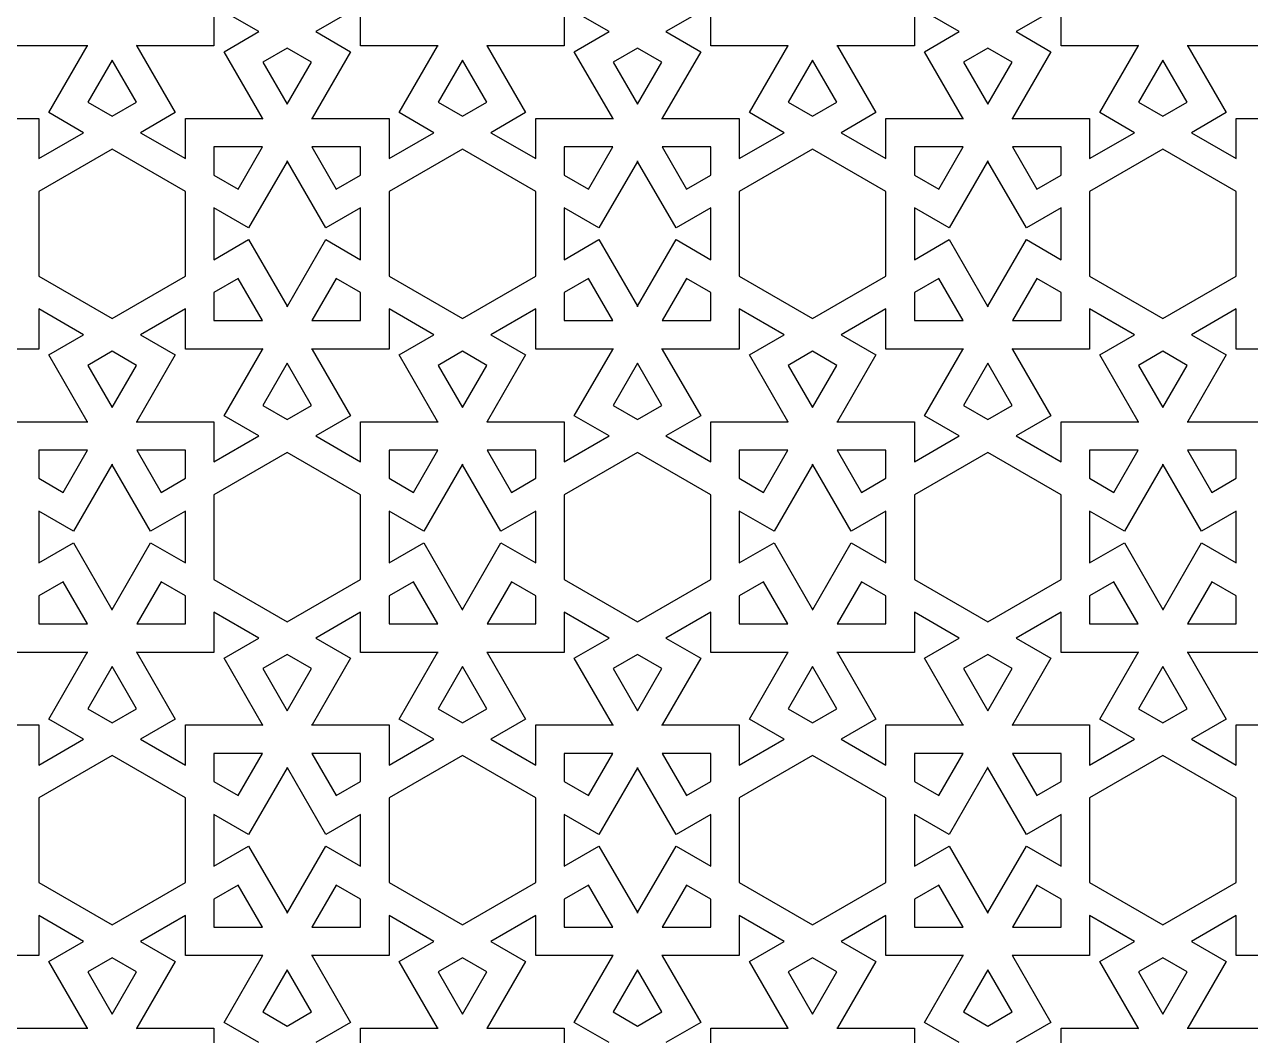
# Model space of a CAD drawing. Header units: metres. Extents: x -128 to 138, y -11 to 215.
# Drawn here: x 4.9 to 73.8, y 40.2 to 97 of the extents above; entities that cross this region are included whole.
import ezdxf

# ---------------------------------------------------------------- set-up
doc = ezdxf.new("R2010")
doc.units = ezdxf.units.M

msp = doc.modelspace()

# ---------------------------------------------------------------- linework, layer by layer
for p, q in [((18.0921, 96.6384), (15.569, 98.0951)), ((15.569, 98.0951), (15.569, 95.8385)), ((23.8151, 98.0951), (21.2921, 96.6384)), ((23.8151, 95.8385), (23.8151, 98.0951)), ((37.7841, 96.6384), (35.2611, 98.0951)), ((35.2611, 98.0951), (35.2611, 95.8385)), ((43.5072, 98.0951), (40.9842, 96.6384)), ((43.5072, 95.8385), (43.5072, 98.0951)), ((57.4762, 96.6384), (54.9532, 98.0951)), ((54.9532, 98.0951), (54.9532, 95.8385)), ((63.1992, 98.0951), (60.6762, 96.6384)), ((63.1992, 95.8385), (63.1992, 98.0951)), ((16.1378, 95.5101), (18.0921, 96.6384)), ((21.2921, 96.6384), (23.2464, 95.5101)), ((35.8298, 95.5101), (37.7841, 96.6384)), ((40.9842, 96.6384), (42.9385, 95.5101)), ((55.5219, 95.5101), (57.4762, 96.6384)), ((60.6762, 96.6384), (62.6306, 95.5101)), ((8.44319, 95.8385), (4.12302, 95.8385)), ((6.29173, 92.0821), (8.45181, 95.8235)), ((8.46909, 95.8534), (8.44319, 95.8385)), ((8.45181, 95.8235), (8.47772, 95.8385)), ((8.46045, 95.8385), (8.46909, 95.8534)), ((8.47772, 95.8385), (8.46045, 95.8385)), ((11.2316, 95.8385), (11.2143, 95.8385)), ((11.2143, 95.8385), (11.2403, 95.8235)), ((11.2489, 95.8385), (11.223, 95.8534)), ((11.223, 95.8534), (11.2316, 95.8385)), ((11.2403, 95.8235), (13.4003, 92.0821)), ((15.569, 95.8385), (11.2489, 95.8385)), ((28.1353, 95.8385), (23.8151, 95.8385)), ((25.9838, 92.0821), (28.1439, 95.8235)), ((28.1611, 95.8534), (28.1353, 95.8385)), ((28.1439, 95.8235), (28.1698, 95.8385)), ((28.1525, 95.8385), (28.1611, 95.8534)), ((28.1698, 95.8385), (28.1525, 95.8385)), ((30.9237, 95.8385), (30.9064, 95.8385)), ((30.9064, 95.8385), (30.9324, 95.8235)), ((30.941, 95.8385), (30.9151, 95.8534)), ((30.9151, 95.8534), (30.9237, 95.8385)), ((30.9324, 95.8235), (33.0924, 92.0821)), ((35.2611, 95.8385), (30.941, 95.8385)), ((47.8273, 95.8385), (43.5072, 95.8385)), ((45.6759, 92.0821), (47.836, 95.8235)), ((47.8532, 95.8534), (47.8273, 95.8385)), ((47.836, 95.8235), (47.8619, 95.8385)), ((47.8446, 95.8385), (47.8532, 95.8534)), ((47.8619, 95.8385), (47.8446, 95.8385)), ((50.6158, 95.8385), (50.5985, 95.8385)), ((50.5985, 95.8385), (50.6245, 95.8235)), ((50.6331, 95.8385), (50.6072, 95.8534)), ((50.6072, 95.8534), (50.6158, 95.8385)), ((50.6245, 95.8235), (52.7845, 92.0821)), ((54.9532, 95.8385), (50.6331, 95.8385)), ((67.5194, 95.8385), (63.1992, 95.8385)), ((65.368, 92.0821), (67.528, 95.8235)), ((67.5453, 95.8534), (67.5194, 95.8385)), ((67.528, 95.8235), (67.554, 95.8385)), ((67.5367, 95.8385), (67.5453, 95.8534)), ((67.554, 95.8385), (67.5367, 95.8385)), ((70.3079, 95.8385), (70.2906, 95.8385)), ((70.2906, 95.8385), (70.3165, 95.8235)), ((70.3251, 95.8385), (70.2992, 95.8534)), ((70.2992, 95.8534), (70.3079, 95.8385)), ((70.3165, 95.8235), (72.4766, 92.0821)), ((74.6453, 95.8385), (70.3251, 95.8385)), ((18.2978, 91.7688), (16.1378, 95.5101)), ((19.6921, 95.7147), (18.3234, 94.9245)), ((21.0608, 94.9245), (19.6921, 95.7147)), ((23.2464, 95.5101), (21.0863, 91.7688)), ((37.9899, 91.7688), (35.8298, 95.5101)), ((39.3842, 95.7147), (38.0155, 94.9245)), ((40.7528, 94.9245), (39.3842, 95.7147)), ((42.9385, 95.5101), (40.7784, 91.7688)), ((57.682, 91.7688), (55.5219, 95.5101)), ((59.0762, 95.7147), (57.7076, 94.9245)), ((60.4449, 94.9245), (59.0762, 95.7147)), ((62.6306, 95.5101), (60.4705, 91.7688)), ((9.84604, 95.0384), (8.47736, 92.6678)), ((11.2147, 92.6678), (9.84604, 95.0384)), ((18.3234, 94.9245), (19.6921, 92.5538)), ((19.6921, 92.5538), (21.0608, 94.9245)), ((29.5381, 95.0384), (28.1694, 92.6678)), ((30.9068, 92.6678), (29.5381, 95.0384)), ((38.0155, 94.9245), (39.3841, 92.5538)), ((39.3841, 92.5538), (40.7528, 94.9245)), ((49.2302, 95.0384), (47.8615, 92.6678)), ((50.5989, 92.6678), (49.2302, 95.0384)), ((57.7076, 94.9245), (59.0762, 92.5538)), ((59.0762, 92.5538), (60.4449, 94.9245)), ((68.9223, 95.0384), (67.5536, 92.6678)), ((70.291, 92.6678), (68.9223, 95.0384)), ((8.47736, 92.6678), (9.84604, 91.8776)), ((9.84604, 91.8776), (11.2147, 92.6678)), ((28.1694, 92.6678), (29.5381, 91.8776)), ((29.5381, 91.8776), (30.9068, 92.6678)), ((47.8615, 92.6678), (49.2302, 91.8776)), ((49.2302, 91.8776), (50.5989, 92.6678)), ((67.5536, 92.6678), (68.9223, 91.8776)), ((68.9223, 91.8776), (70.291, 92.6678)), ((1.40285, 91.7538), (5.72302, 91.7538)), ((5.72302, 91.7538), (5.72302, 89.4971)), ((8.24605, 90.9538), (6.29173, 92.0821)), ((13.4003, 92.0821), (11.446, 90.9538)), ((13.9691, 91.7538), (18.2892, 91.7538)), ((13.9691, 89.4971), (13.9691, 91.7538)), ((18.2892, 91.7538), (18.3151, 91.7388)), ((18.3238, 91.7538), (18.2978, 91.7688)), ((18.3151, 91.7388), (18.3065, 91.7538)), ((18.3065, 91.7538), (18.3238, 91.7538)), ((21.0863, 91.7688), (21.0604, 91.7538)), ((21.0604, 91.7538), (21.0777, 91.7538)), ((21.0777, 91.7538), (21.069, 91.7388)), ((21.069, 91.7388), (21.0949, 91.7538)), ((21.0949, 91.7538), (25.4151, 91.7538)), ((25.4151, 91.7538), (25.4151, 89.4971)), ((27.9381, 90.9538), (25.9838, 92.0821)), ((33.0924, 92.0821), (31.1381, 90.9538)), ((33.6611, 91.7538), (37.9813, 91.7538)), ((33.6611, 89.4971), (33.6611, 91.7538)), ((37.9813, 91.7538), (38.0072, 91.7388)), ((38.0159, 91.7538), (37.9899, 91.7688)), ((38.0072, 91.7388), (37.9986, 91.7538)), ((37.9986, 91.7538), (38.0159, 91.7538)), ((40.7784, 91.7688), (40.7525, 91.7538)), ((40.7525, 91.7538), (40.7698, 91.7538)), ((40.7698, 91.7538), (40.7611, 91.7388)), ((40.7611, 91.7388), (40.787, 91.7538)), ((40.787, 91.7538), (45.1072, 91.7538)), ((45.1072, 91.7538), (45.1072, 89.4971)), ((47.6302, 90.9538), (45.6759, 92.0821)), ((52.7845, 92.0821), (50.8302, 90.9538)), ((53.3532, 91.7538), (57.6734, 91.7538)), ((53.3532, 89.4971), (53.3532, 91.7538)), ((57.6734, 91.7538), (57.6993, 91.7388)), ((57.7079, 91.7538), (57.682, 91.7688)), ((57.6993, 91.7388), (57.6906, 91.7538)), ((57.6906, 91.7538), (57.7079, 91.7538)), ((60.4705, 91.7688), (60.4445, 91.7538)), ((60.4445, 91.7538), (60.4618, 91.7538)), ((60.4618, 91.7538), (60.4532, 91.7388)), ((60.4532, 91.7388), (60.4791, 91.7538)), ((60.4791, 91.7538), (64.7993, 91.7538)), ((64.7993, 91.7538), (64.7993, 89.4971)), ((67.3223, 90.9538), (65.368, 92.0821)), ((72.4766, 92.0821), (70.5223, 90.9538)), ((73.0453, 91.7538), (77.3654, 91.7538)), ((73.0453, 89.4971), (73.0453, 91.7538)), ((5.72302, 89.4971), (8.24605, 90.9538)), ((11.446, 90.9538), (13.9691, 89.4971)), ((25.4151, 89.4971), (27.9381, 90.9538)), ((31.1381, 90.9538), (33.6611, 89.4971)), ((45.1072, 89.4971), (47.6302, 90.9538)), ((50.8302, 90.9538), (53.3532, 89.4971)), ((64.7993, 89.4971), (67.3223, 90.9538)), ((70.5223, 90.9538), (73.0453, 89.4971)), ((9.84604, 90.03), (5.72302, 87.6496)), ((13.9691, 87.6496), (9.84604, 90.03)), ((18.3064, 90.1538), (15.5691, 90.1538)), ((15.5691, 90.1538), (15.5691, 88.5734)), ((16.9377, 87.7832), (18.3064, 90.1538)), ((23.8151, 90.1538), (21.0777, 90.1538)), ((21.0777, 90.1538), (22.4464, 87.7832)), ((23.8151, 88.5734), (23.8151, 90.1538)), ((29.5381, 90.03), (25.4151, 87.6496)), ((33.6611, 87.6496), (29.5381, 90.03)), ((37.9985, 90.1538), (35.2611, 90.1538)), ((35.2611, 90.1538), (35.2611, 88.5734)), ((36.6298, 87.7832), (37.9985, 90.1538)), ((43.5072, 90.1538), (40.7698, 90.1538)), ((40.7698, 90.1538), (42.1385, 87.7832)), ((43.5072, 88.5734), (43.5072, 90.1538)), ((49.2302, 90.03), (45.1072, 87.6496)), ((53.3532, 87.6496), (49.2302, 90.03)), ((57.6906, 90.1538), (54.9532, 90.1538)), ((54.9532, 90.1538), (54.9532, 88.5734)), ((56.3219, 87.7832), (57.6906, 90.1538)), ((63.1992, 90.1538), (60.4619, 90.1538)), ((60.4619, 90.1538), (61.8306, 87.7832)), ((63.1992, 88.5734), (63.1992, 90.1538)), ((68.9223, 90.03), (64.7993, 87.6496)), ((73.0453, 87.6496), (68.9223, 90.03)), ((19.6834, 89.3388), (17.5234, 85.5975)), ((19.6921, 89.3538), (19.6834, 89.3688)), ((19.6834, 89.3688), (19.6834, 89.3388)), ((19.7007, 89.3688), (19.6921, 89.3538)), ((19.7007, 89.3388), (19.7007, 89.3688)), ((21.8608, 85.5975), (19.7007, 89.3388)), ((39.3755, 89.3389), (37.2154, 85.5975)), ((39.3841, 89.3538), (39.3755, 89.3688)), ((39.3755, 89.3688), (39.3755, 89.3389)), ((39.3928, 89.3688), (39.3841, 89.3538)), ((39.3928, 89.3388), (39.3928, 89.3688)), ((41.5528, 85.5975), (39.3928, 89.3388)), ((59.0676, 89.3389), (56.9075, 85.5975)), ((59.0762, 89.3538), (59.0676, 89.3688)), ((59.0676, 89.3688), (59.0676, 89.3389)), ((59.0849, 89.3688), (59.0762, 89.3538)), ((59.0849, 89.3388), (59.0849, 89.3688)), ((61.2449, 85.5975), (59.0849, 89.3388)), ((15.5691, 88.5734), (16.9377, 87.7832)), ((22.4464, 87.7832), (23.8151, 88.5734)), ((35.2611, 88.5734), (36.6298, 87.7832)), ((42.1385, 87.7832), (43.5072, 88.5734)), ((54.9532, 88.5734), (56.3219, 87.7832)), ((61.8306, 87.7832), (63.1992, 88.5734)), ((5.72302, 87.6496), (5.72302, 82.8888)), ((13.9691, 82.8888), (13.9691, 87.6496)), ((25.4151, 87.6496), (25.4151, 82.8888)), ((33.6611, 82.8888), (33.6611, 87.6496)), ((45.1072, 87.6496), (45.1072, 82.8888)), ((53.3532, 82.8888), (53.3532, 87.6496)), ((64.7993, 87.6496), (64.7992, 82.8888)), ((73.0453, 82.8888), (73.0453, 87.6496)), ((17.5234, 85.5975), (15.569, 86.7259)), ((15.569, 86.7259), (15.5691, 83.8125)), ((23.8151, 86.7259), (21.8608, 85.5975)), ((23.8151, 83.8125), (23.8151, 86.7259)), ((37.2154, 85.5975), (35.2611, 86.7259)), ((35.2611, 86.7259), (35.2611, 83.8125)), ((43.5072, 86.7259), (41.5528, 85.5975)), ((43.5072, 83.8125), (43.5072, 86.7259)), ((56.9075, 85.5975), (54.9532, 86.7259)), ((54.9532, 86.7259), (54.9532, 83.8125)), ((63.1992, 86.7259), (61.2449, 85.5975)), ((63.1992, 83.8125), (63.1992, 86.7259)), ((15.5691, 83.8125), (17.5234, 84.9409)), ((17.5234, 84.9409), (19.6834, 81.1996)), ((19.7007, 81.1996), (21.8608, 84.9409)), ((21.8608, 84.9409), (23.8151, 83.8125)), ((35.2611, 83.8125), (37.2155, 84.9409)), ((37.2155, 84.9409), (39.3755, 81.1996)), ((39.3928, 81.1996), (41.5529, 84.9409)), ((41.5529, 84.9409), (43.5072, 83.8125)), ((54.9532, 83.8125), (56.9075, 84.9409)), ((56.9075, 84.9409), (59.0676, 81.1996)), ((59.0849, 81.1996), (61.2449, 84.9409)), ((61.2449, 84.9409), (63.1992, 83.8125)), ((5.72302, 82.8888), (9.84604, 80.5083)), ((9.84604, 80.5083), (13.9691, 82.8888)), ((16.9377, 82.7552), (15.569, 81.965)), ((18.3064, 80.3846), (16.9377, 82.7552)), ((22.4464, 82.7552), (21.0777, 80.3846)), ((23.8151, 81.965), (22.4464, 82.7552)), ((25.4151, 82.8888), (29.5381, 80.5083)), ((29.5381, 80.5083), (33.6611, 82.8888)), ((36.6298, 82.7552), (35.2611, 81.965)), ((37.9985, 80.3846), (36.6298, 82.7552)), ((42.1385, 82.7552), (40.7698, 80.3846)), ((43.5072, 81.965), (42.1385, 82.7552)), ((45.1072, 82.8888), (49.2302, 80.5083)), ((49.2302, 80.5083), (53.3532, 82.8888)), ((56.3219, 82.7552), (54.9532, 81.965)), ((57.6906, 80.3846), (56.3219, 82.7552)), ((61.8306, 82.7552), (60.4619, 80.3846)), ((63.1992, 81.965), (61.8306, 82.7552)), ((64.7992, 82.8888), (68.9223, 80.5083)), ((68.9223, 80.5083), (73.0453, 82.8888)), ((15.569, 81.965), (15.569, 80.3846)), ((23.8151, 80.3846), (23.8151, 81.965)), ((35.2611, 81.965), (35.2611, 80.3846)), ((43.5072, 80.3846), (43.5072, 81.965)), ((54.9532, 81.965), (54.9532, 80.3846)), ((63.1992, 80.3846), (63.1992, 81.965)), ((8.24605, 79.5846), (5.72302, 81.0413)), ((5.72302, 81.0413), (5.72302, 78.7846)), ((13.9691, 81.0413), (11.446, 79.5846)), ((13.9691, 78.7846), (13.9691, 81.0413)), ((19.6834, 81.1996), (19.6834, 81.1696)), ((19.6834, 81.1696), (19.6921, 81.1846)), ((19.6921, 81.1846), (19.7007, 81.1696)), ((19.7007, 81.1696), (19.7007, 81.1996)), ((27.9381, 79.5846), (25.4151, 81.0413)), ((25.4151, 81.0413), (25.4151, 78.7846)), ((33.6611, 81.0413), (31.1381, 79.5846)), ((33.6611, 78.7846), (33.6611, 81.0413)), ((39.3755, 81.1996), (39.3755, 81.1696)), ((39.3755, 81.1696), (39.3842, 81.1846)), ((39.3842, 81.1846), (39.3928, 81.1696)), ((39.3928, 81.1696), (39.3928, 81.1996)), ((47.6302, 79.5846), (45.1072, 81.0413)), ((45.1072, 81.0413), (45.1072, 78.7846)), ((53.3532, 81.0413), (50.8302, 79.5846)), ((53.3532, 78.7846), (53.3532, 81.0413)), ((59.0676, 81.1996), (59.0676, 81.1696)), ((59.0676, 81.1696), (59.0762, 81.1846)), ((59.0762, 81.1846), (59.0849, 81.1696)), ((59.0849, 81.1696), (59.0849, 81.1996)), ((67.3223, 79.5846), (64.7992, 81.0413)), ((64.7992, 81.0413), (64.7992, 78.7846)), ((73.0453, 81.0413), (70.5223, 79.5846)), ((73.0453, 78.7846), (73.0453, 81.0413)), ((15.569, 80.3846), (18.3064, 80.3846)), ((21.0777, 80.3846), (23.8151, 80.3846)), ((35.2611, 80.3846), (37.9985, 80.3846)), ((40.7698, 80.3846), (43.5072, 80.3846)), ((54.9532, 80.3846), (57.6906, 80.3846)), ((60.4619, 80.3846), (63.1992, 80.3846)), ((6.29173, 78.4563), (8.24605, 79.5846)), ((11.446, 79.5846), (13.4003, 78.4563)), ((25.9838, 78.4563), (27.9381, 79.5846)), ((31.1381, 79.5846), (33.0924, 78.4563)), ((45.6759, 78.4563), (47.6302, 79.5846)), ((50.8302, 79.5846), (52.7845, 78.4563)), ((65.368, 78.4563), (67.3223, 79.5846)), ((70.5223, 79.5846), (72.4766, 78.4563)), ((5.72302, 78.7846), (1.40289, 78.7846)), ((9.84604, 78.6608), (8.47736, 77.8706)), ((11.2147, 77.8706), (9.84604, 78.6608)), ((18.2892, 78.7846), (13.9691, 78.7846)), ((16.1378, 75.0283), (18.2978, 78.7696)), ((18.3151, 78.7996), (18.2892, 78.7846)), ((18.2978, 78.7696), (18.3238, 78.7846)), ((18.3065, 78.7846), (18.3151, 78.7996)), ((18.3238, 78.7846), (18.3065, 78.7846)), ((21.0777, 78.7846), (21.0604, 78.7846)), ((21.0604, 78.7846), (21.0863, 78.7696)), ((21.095, 78.7846), (21.069, 78.7996)), ((21.069, 78.7996), (21.0777, 78.7846)), ((21.0863, 78.7696), (23.2464, 75.0283)), ((25.4151, 78.7846), (21.095, 78.7846)), ((29.5381, 78.6608), (28.1694, 77.8706)), ((30.9068, 77.8706), (29.5381, 78.6608)), ((37.9813, 78.7846), (33.6611, 78.7846)), ((35.8298, 75.0283), (37.9899, 78.7696)), ((38.0072, 78.7996), (37.9813, 78.7846)), ((37.9899, 78.7696), (38.0158, 78.7846)), ((37.9986, 78.7846), (38.0072, 78.7996)), ((38.0158, 78.7846), (37.9986, 78.7846)), ((40.7698, 78.7846), (40.7524, 78.7846)), ((40.7524, 78.7846), (40.7784, 78.7696)), ((40.787, 78.7846), (40.7611, 78.7996)), ((40.7611, 78.7996), (40.7698, 78.7846)), ((40.7784, 78.7696), (42.9385, 75.0283)), ((45.1072, 78.7846), (40.787, 78.7846)), ((49.2302, 78.6608), (47.8615, 77.8706)), ((50.5989, 77.8706), (49.2302, 78.6608)), ((57.6733, 78.7846), (53.3532, 78.7846)), ((55.5219, 75.0283), (57.682, 78.7696)), ((57.6993, 78.7996), (57.6733, 78.7846)), ((57.682, 78.7696), (57.7079, 78.7846)), ((57.6906, 78.7846), (57.6993, 78.7996)), ((57.7079, 78.7846), (57.6906, 78.7846)), ((60.4618, 78.7846), (60.4445, 78.7846)), ((60.4445, 78.7846), (60.4705, 78.7696)), ((60.4791, 78.7846), (60.4532, 78.7996)), ((60.4532, 78.7996), (60.4618, 78.7846)), ((60.4705, 78.7696), (62.6306, 75.0283)), ((64.7992, 78.7846), (60.4791, 78.7846)), ((68.9223, 78.6608), (67.5536, 77.8706)), ((70.291, 77.8706), (68.9223, 78.6608)), ((77.3654, 78.7846), (73.0453, 78.7846)), ((8.45177, 74.7149), (6.29173, 78.4563)), ((13.4003, 78.4563), (11.2403, 74.7149)), ((19.6921, 77.9846), (18.3234, 75.6139)), ((21.0608, 75.6139), (19.6921, 77.9846)), ((28.1438, 74.715), (25.9838, 78.4563)), ((33.0924, 78.4563), (30.9324, 74.7149)), ((39.3842, 77.9846), (38.0155, 75.6139)), ((40.7528, 75.6139), (39.3842, 77.9846)), ((47.8359, 74.7149), (45.6759, 78.4563)), ((52.7845, 78.4563), (50.6245, 74.7149)), ((59.0762, 77.9846), (57.7076, 75.6139)), ((60.4449, 75.6139), (59.0762, 77.9846)), ((67.528, 74.715), (65.368, 78.4563)), ((72.4766, 78.4563), (70.3165, 74.7149)), ((8.47736, 77.8706), (9.84604, 75.5)), ((9.84604, 75.5), (11.2147, 77.8706)), ((28.1694, 77.8706), (29.5381, 75.5)), ((29.5381, 75.5), (30.9068, 77.8706)), ((47.8615, 77.8706), (49.2302, 75.5)), ((49.2302, 75.5), (50.5989, 77.8706)), ((67.5536, 77.8706), (68.9223, 75.5)), ((68.9223, 75.5), (70.291, 77.8706)), ((18.3234, 75.6139), (19.6921, 74.8237)), ((19.6921, 74.8237), (21.0608, 75.6139)), ((38.0155, 75.6139), (39.3842, 74.8237)), ((39.3842, 74.8237), (40.7528, 75.6139)), ((57.7076, 75.6139), (59.0762, 74.8237)), ((59.0762, 74.8237), (60.4449, 75.6139)), ((4.12302, 74.7), (8.44315, 74.7)), ((8.44315, 74.7), (8.46907, 74.685)), ((8.47774, 74.7), (8.45177, 74.7149)), ((8.46907, 74.685), (8.46043, 74.7)), ((8.46043, 74.7), (8.47774, 74.7)), ((11.2403, 74.7149), (11.2144, 74.7)), ((11.2144, 74.7), (11.2316, 74.7)), ((11.2316, 74.7), (11.223, 74.685)), ((11.223, 74.685), (11.2489, 74.7)), ((11.2489, 74.7), (15.5691, 74.7)), ((15.5691, 74.7), (15.569, 72.4433)), ((18.0921, 73.9), (16.1378, 75.0283)), ((23.2464, 75.0283), (21.2921, 73.9)), ((23.8151, 74.7), (28.1352, 74.7)), ((23.8151, 72.4433), (23.8151, 74.7)), ((28.1352, 74.7), (28.1611, 74.685)), ((28.1698, 74.7), (28.1438, 74.715)), ((28.1611, 74.685), (28.1525, 74.7)), ((28.1525, 74.7), (28.1698, 74.7)), ((30.9324, 74.7149), (30.9064, 74.7)), ((30.9064, 74.7), (30.9237, 74.7)), ((30.9237, 74.7), (30.9151, 74.685)), ((30.9151, 74.685), (30.941, 74.7)), ((30.941, 74.7), (35.2611, 74.7)), ((35.2611, 74.7), (35.2611, 72.4433)), ((37.7841, 73.9), (35.8298, 75.0283)), ((42.9385, 75.0283), (40.9841, 73.9)), ((43.5072, 74.7), (47.8273, 74.7)), ((43.5072, 72.4433), (43.5072, 74.7)), ((47.8273, 74.7), (47.8532, 74.685)), ((47.8619, 74.7), (47.8359, 74.7149)), ((47.8532, 74.685), (47.8446, 74.7)), ((47.8446, 74.7), (47.8619, 74.7)), ((50.6245, 74.7149), (50.5985, 74.7)), ((50.5985, 74.7), (50.6158, 74.7)), ((50.6158, 74.7), (50.6072, 74.685)), ((50.6072, 74.685), (50.6331, 74.7)), ((50.6331, 74.7), (54.9532, 74.7)), ((54.9532, 74.7), (54.9532, 72.4433)), ((57.4762, 73.9), (55.5219, 75.0283)), ((62.6306, 75.0283), (60.6762, 73.9)), ((63.1993, 74.7), (67.5194, 74.7)), ((63.1993, 72.4433), (63.1993, 74.7)), ((67.5194, 74.7), (67.5453, 74.685)), ((67.554, 74.7), (67.528, 74.715)), ((67.5453, 74.685), (67.5367, 74.7)), ((67.5367, 74.7), (67.554, 74.7)), ((70.3165, 74.7149), (70.2906, 74.7)), ((70.2906, 74.7), (70.3079, 74.7)), ((70.3079, 74.7), (70.2992, 74.685)), ((70.2992, 74.685), (70.3252, 74.7)), ((70.3252, 74.7), (74.6453, 74.7)), ((15.569, 72.4433), (18.0921, 73.9)), ((21.2921, 73.9), (23.8151, 72.4433)), ((35.2611, 72.4433), (37.7841, 73.9)), ((40.9841, 73.9), (43.5072, 72.4433)), ((54.9532, 72.4433), (57.4762, 73.9)), ((60.6762, 73.9), (63.1993, 72.4433)), ((8.46039, 73.1), (5.72302, 73.1)), ((5.72302, 73.1), (5.72302, 71.5195)), ((7.09171, 70.7293), (8.46039, 73.1)), ((13.9691, 73.1), (11.2317, 73.1)), ((11.2317, 73.1), (12.6004, 70.7293)), ((13.9691, 71.5195), (13.9691, 73.1)), ((28.1525, 73.1), (25.4151, 73.1)), ((25.4151, 73.1), (25.4151, 71.5195)), ((26.7838, 70.7293), (28.1525, 73.1)), ((33.6611, 73.1), (30.9238, 73.1)), ((30.9238, 73.1), (32.2924, 70.7293)), ((33.6611, 71.5195), (33.6611, 73.1)), ((47.8445, 73.1), (45.1072, 73.1)), ((45.1072, 73.1), (45.1072, 71.5195)), ((46.4759, 70.7293), (47.8445, 73.1)), ((53.3532, 73.1), (50.6158, 73.1)), ((50.6158, 73.1), (51.9845, 70.7293)), ((53.3532, 71.5195), (53.3532, 73.1)), ((67.5366, 73.1), (64.7993, 73.1)), ((64.7993, 73.1), (64.7993, 71.5195)), ((66.1679, 70.7293), (67.5366, 73.1)), ((73.0453, 73.1), (70.3079, 73.1)), ((70.3079, 73.1), (71.6766, 70.7293)), ((73.0453, 71.5195), (73.0453, 73.1)), ((19.6921, 72.9762), (15.5691, 70.5958)), ((23.8151, 70.5958), (19.6921, 72.9762)), ((39.3841, 72.9762), (35.2611, 70.5958)), ((43.5072, 70.5958), (39.3841, 72.9762)), ((59.0762, 72.9762), (54.9532, 70.5958)), ((63.1993, 70.5958), (59.0762, 72.9762)), ((9.83737, 72.285), (7.67732, 68.5437)), ((9.84602, 72.3), (9.83737, 72.315)), ((9.83737, 72.315), (9.83737, 72.285)), ((9.85469, 72.315), (9.84602, 72.3)), ((9.85469, 72.285), (9.85469, 72.315)), ((12.0147, 68.5437), (9.85469, 72.285)), ((29.5295, 72.285), (27.3694, 68.5437)), ((29.5381, 72.3), (29.5295, 72.315)), ((29.5295, 72.315), (29.5295, 72.285)), ((29.5468, 72.315), (29.5381, 72.3)), ((29.5468, 72.285), (29.5468, 72.315)), ((31.7068, 68.5437), (29.5468, 72.285)), ((49.2215, 72.285), (47.0615, 68.5437)), ((49.2302, 72.3), (49.2215, 72.315)), ((49.2215, 72.315), (49.2215, 72.285)), ((49.2388, 72.315), (49.2302, 72.3)), ((49.2388, 72.285), (49.2388, 72.315)), ((51.3989, 68.5437), (49.2388, 72.285)), ((68.9136, 72.285), (66.7536, 68.5437)), ((68.9223, 72.3), (68.9136, 72.315)), ((68.9136, 72.315), (68.9136, 72.285)), ((68.9309, 72.315), (68.9223, 72.3)), ((68.9309, 72.285), (68.9309, 72.315)), ((71.091, 68.5437), (68.9309, 72.285)), ((5.72302, 71.5195), (7.09171, 70.7293)), ((12.6004, 70.7293), (13.9691, 71.5195)), ((25.4151, 71.5195), (26.7838, 70.7293)), ((32.2924, 70.7293), (33.6611, 71.5195)), ((45.1072, 71.5195), (46.4759, 70.7293)), ((51.9845, 70.7293), (53.3532, 71.5195)), ((64.7993, 71.5195), (66.1679, 70.7293)), ((71.6766, 70.7293), (73.0453, 71.5195)), ((15.5691, 70.5958), (15.569, 65.8349)), ((23.8151, 65.8349), (23.8151, 70.5958)), ((35.2611, 70.5958), (35.2611, 65.8349)), ((43.5072, 65.8349), (43.5072, 70.5958)), ((54.9532, 70.5958), (54.9532, 65.8349)), ((63.1992, 65.8349), (63.1993, 70.5958)), ((7.67732, 68.5437), (5.72301, 69.672)), ((5.72301, 69.672), (5.72302, 66.7587)), ((13.969, 69.672), (12.0147, 68.5437)), ((13.9691, 66.7587), (13.969, 69.672)), ((27.3694, 68.5437), (25.4151, 69.672)), ((25.4151, 69.672), (25.4151, 66.7587)), ((33.6611, 69.672), (31.7068, 68.5437)), ((33.6611, 66.7587), (33.6611, 69.672)), ((47.0615, 68.5437), (45.1072, 69.672)), ((45.1072, 69.672), (45.1072, 66.7587)), ((53.3532, 69.672), (51.3989, 68.5437)), ((53.3532, 66.7587), (53.3532, 69.672)), ((66.7536, 68.5437), (64.7993, 69.672)), ((64.7993, 69.672), (64.7993, 66.7587)), ((73.0453, 69.672), (71.091, 68.5437)), ((73.0453, 66.7587), (73.0453, 69.672)), ((5.72302, 66.7587), (7.67734, 67.887)), ((7.67734, 67.887), (9.83737, 64.1458)), ((9.85469, 64.1457), (12.0147, 67.887)), ((12.0147, 67.887), (13.9691, 66.7587)), ((25.4151, 66.7587), (27.3694, 67.887)), ((27.3694, 67.887), (29.5294, 64.1458)), ((29.5468, 64.1457), (31.7068, 67.887)), ((31.7068, 67.887), (33.6611, 66.7587)), ((45.1072, 66.7587), (47.0615, 67.887)), ((47.0615, 67.887), (49.2215, 64.1458)), ((49.2388, 64.1457), (51.3989, 67.887)), ((51.3989, 67.887), (53.3532, 66.7587)), ((64.7993, 66.7587), (66.7536, 67.887)), ((66.7536, 67.887), (68.9136, 64.1458)), ((68.9309, 64.1457), (71.091, 67.887)), ((71.091, 67.887), (73.0453, 66.7587)), ((7.09171, 65.7014), (5.72301, 64.9112)), ((8.46039, 63.3308), (7.09171, 65.7014)), ((12.6004, 65.7014), (11.2317, 63.3307)), ((13.969, 64.9112), (12.6004, 65.7014)), ((15.569, 65.8349), (19.6921, 63.4545)), ((19.6921, 63.4545), (23.8151, 65.8349)), ((26.7838, 65.7014), (25.4151, 64.9112)), ((28.1525, 63.3308), (26.7838, 65.7014)), ((32.2924, 65.7014), (30.9238, 63.3307)), ((33.6611, 64.9112), (32.2924, 65.7014)), ((35.2611, 65.8349), (39.3842, 63.4545)), ((39.3842, 63.4545), (43.5072, 65.8349)), ((46.4759, 65.7014), (45.1072, 64.9112)), ((47.8445, 63.3308), (46.4759, 65.7014)), ((51.9845, 65.7014), (50.6158, 63.3307)), ((53.3532, 64.9112), (51.9845, 65.7014)), ((54.9532, 65.8349), (59.0762, 63.4545)), ((59.0762, 63.4545), (63.1992, 65.8349)), ((66.1679, 65.7014), (64.7993, 64.9112)), ((67.5366, 63.3308), (66.1679, 65.7014)), ((71.6766, 65.7014), (70.3079, 63.3307)), ((73.0453, 64.9112), (71.6766, 65.7014)), ((5.72301, 64.9112), (5.72301, 63.3308)), ((13.969, 63.3308), (13.969, 64.9112)), ((25.4151, 64.9112), (25.4151, 63.3308)), ((33.6611, 63.3308), (33.6611, 64.9112)), ((45.1072, 64.9112), (45.1072, 63.3308)), ((53.3532, 63.3308), (53.3532, 64.9112)), ((64.7993, 64.9112), (64.7993, 63.3308)), ((73.0453, 63.3308), (73.0453, 64.9112)), ((9.83737, 64.1458), (9.83737, 64.1157)), ((9.83737, 64.1157), (9.84604, 64.1307)), ((9.84604, 64.1307), (9.85469, 64.1158)), ((9.85469, 64.1158), (9.85469, 64.1457)), ((29.5294, 64.1458), (29.5294, 64.1157)), ((29.5294, 64.1157), (29.5381, 64.1307)), ((29.5381, 64.1307), (29.5468, 64.1158)), ((29.5468, 64.1158), (29.5468, 64.1457)), ((49.2215, 64.1458), (49.2215, 64.1157)), ((49.2215, 64.1157), (49.2302, 64.1307)), ((49.2302, 64.1307), (49.2388, 64.1158)), ((49.2388, 64.1158), (49.2388, 64.1457)), ((68.9136, 64.1458), (68.9136, 64.1157)), ((68.9136, 64.1157), (68.9223, 64.1307)), ((68.9223, 64.1307), (68.9309, 64.1158)), ((68.9309, 64.1158), (68.9309, 64.1457)), ((18.0921, 62.5307), (15.569, 63.9874)), ((15.569, 63.9874), (15.569, 61.7308)), ((23.8151, 63.9874), (21.2921, 62.5308)), ((23.8151, 61.7308), (23.8151, 63.9874)), ((37.7841, 62.5307), (35.2611, 63.9874)), ((35.2611, 63.9874), (35.2611, 61.7308)), ((43.5072, 63.9874), (40.9842, 62.5308)), ((43.5072, 61.7308), (43.5072, 63.9874)), ((57.4762, 62.5307), (54.9532, 63.9874)), ((54.9532, 63.9874), (54.9532, 61.7308)), ((63.1992, 63.9874), (60.6762, 62.5308)), ((63.1992, 61.7308), (63.1992, 63.9874)), ((5.72301, 63.3308), (8.46039, 63.3308)), ((11.2317, 63.3307), (13.969, 63.3308)), ((25.4151, 63.3308), (28.1525, 63.3308)), ((30.9238, 63.3307), (33.6611, 63.3308)), ((45.1072, 63.3308), (47.8445, 63.3308)), ((50.6158, 63.3307), (53.3532, 63.3308)), ((64.7993, 63.3308), (67.5366, 63.3308)), ((70.3079, 63.3307), (73.0453, 63.3308)), ((16.1378, 61.4024), (18.0921, 62.5307)), ((21.2921, 62.5308), (23.2464, 61.4024)), ((35.8298, 61.4024), (37.7841, 62.5307)), ((40.9842, 62.5308), (42.9385, 61.4024)), ((55.5219, 61.4024), (57.4762, 62.5307)), ((60.6762, 62.5308), (62.6306, 61.4024)), ((8.44319, 61.7308), (4.12302, 61.7308)), ((6.29173, 57.9744), (8.45181, 61.7158)), ((8.46909, 61.7457), (8.44319, 61.7308)), ((8.45181, 61.7158), (8.47772, 61.7308)), ((8.46045, 61.7308), (8.46909, 61.7457)), ((8.47772, 61.7308), (8.46045, 61.7308)), ((11.2316, 61.7308), (11.2143, 61.7308)), ((11.2143, 61.7308), (11.2403, 61.7158)), ((11.2489, 61.7308), (11.223, 61.7457)), ((11.223, 61.7457), (11.2316, 61.7308)), ((11.2403, 61.7158), (13.4003, 57.9745)), ((15.569, 61.7308), (11.2489, 61.7308)), ((18.2978, 57.6611), (16.1378, 61.4024)), ((19.6921, 61.607), (18.3234, 60.8168)), ((21.0608, 60.8168), (19.6921, 61.607)), ((23.2464, 61.4024), (21.0863, 57.6611)), ((28.1353, 61.7308), (23.8151, 61.7308)), ((25.9838, 57.9744), (28.1439, 61.7158)), ((28.1611, 61.7457), (28.1353, 61.7308)), ((28.1439, 61.7158), (28.1698, 61.7308)), ((28.1525, 61.7308), (28.1611, 61.7457)), ((28.1698, 61.7308), (28.1525, 61.7308)), ((30.9237, 61.7308), (30.9064, 61.7308)), ((30.9064, 61.7308), (30.9324, 61.7158)), ((30.941, 61.7308), (30.9151, 61.7457)), ((30.9151, 61.7457), (30.9237, 61.7308)), ((30.9324, 61.7158), (33.0924, 57.9745)), ((35.2611, 61.7308), (30.941, 61.7308)), ((37.9899, 57.6611), (35.8298, 61.4024)), ((39.3842, 61.607), (38.0155, 60.8168)), ((40.7528, 60.8168), (39.3842, 61.607)), ((42.9385, 61.4024), (40.7784, 57.6611)), ((47.8273, 61.7308), (43.5072, 61.7308)), ((45.6759, 57.9744), (47.836, 61.7158)), ((47.8532, 61.7457), (47.8273, 61.7308)), ((47.836, 61.7158), (47.8619, 61.7308)), ((47.8446, 61.7308), (47.8532, 61.7457)), ((47.8619, 61.7308), (47.8446, 61.7308)), ((50.6158, 61.7308), (50.5985, 61.7308)), ((50.5985, 61.7308), (50.6245, 61.7158)), ((50.6331, 61.7308), (50.6072, 61.7457)), ((50.6072, 61.7457), (50.6158, 61.7308)), ((50.6245, 61.7158), (52.7845, 57.9745)), ((54.9532, 61.7308), (50.6331, 61.7308)), ((57.682, 57.6611), (55.5219, 61.4024)), ((59.0762, 61.607), (57.7076, 60.8168)), ((60.4449, 60.8168), (59.0762, 61.607)), ((62.6306, 61.4024), (60.4705, 57.6611)), ((67.5194, 61.7308), (63.1992, 61.7308)), ((65.368, 57.9744), (67.528, 61.7158)), ((67.5453, 61.7457), (67.5194, 61.7308)), ((67.528, 61.7158), (67.554, 61.7308)), ((67.5367, 61.7308), (67.5453, 61.7457)), ((67.554, 61.7308), (67.5367, 61.7308)), ((70.3079, 61.7308), (70.2906, 61.7308)), ((70.2906, 61.7308), (70.3165, 61.7158)), ((70.3251, 61.7308), (70.2992, 61.7457)), ((70.2992, 61.7457), (70.3079, 61.7308)), ((70.3165, 61.7158), (72.4766, 57.9745)), ((74.6453, 61.7308), (70.3251, 61.7308)), ((9.84604, 60.9307), (8.47736, 58.5601)), ((11.2147, 58.5601), (9.84604, 60.9307)), ((18.3234, 60.8168), (19.6921, 58.4462)), ((19.6921, 58.4462), (21.0608, 60.8168)), ((29.5381, 60.9307), (28.1694, 58.5601)), ((30.9068, 58.5601), (29.5381, 60.9307)), ((38.0155, 60.8168), (39.3841, 58.4462)), ((39.3841, 58.4462), (40.7528, 60.8168)), ((49.2302, 60.9307), (47.8615, 58.5601)), ((50.5989, 58.5601), (49.2302, 60.9307)), ((57.7076, 60.8168), (59.0762, 58.4462)), ((59.0762, 58.4462), (60.4449, 60.8168)), ((68.9223, 60.9307), (67.5536, 58.5601)), ((70.291, 58.5601), (68.9223, 60.9307)), ((8.24605, 56.8461), (6.29173, 57.9744)), ((8.47736, 58.5601), (9.84604, 57.7699)), ((9.84604, 57.7699), (11.2147, 58.5601)), ((13.4003, 57.9745), (11.446, 56.8461)), ((27.9381, 56.8461), (25.9838, 57.9744)), ((28.1694, 58.5601), (29.5381, 57.7699)), ((29.5381, 57.7699), (30.9068, 58.5601)), ((33.0924, 57.9745), (31.1381, 56.8461)), ((47.6302, 56.8461), (45.6759, 57.9744)), ((47.8615, 58.5601), (49.2302, 57.7699)), ((49.2302, 57.7699), (50.5989, 58.5601)), ((52.7845, 57.9745), (50.8302, 56.8461)), ((67.3223, 56.8461), (65.368, 57.9744)), ((67.5536, 58.5601), (68.9223, 57.7699)), ((68.9223, 57.7699), (70.291, 58.5601)), ((72.4766, 57.9745), (70.5223, 56.8461)), ((1.40285, 57.6461), (5.72302, 57.6461)), ((5.72302, 57.6461), (5.72302, 55.3895)), ((13.9691, 57.6461), (18.2892, 57.6461)), ((13.9691, 55.3895), (13.9691, 57.6461)), ((18.2892, 57.6461), (18.3151, 57.6311)), ((18.3238, 57.6461), (18.2978, 57.6611)), ((18.3151, 57.6311), (18.3065, 57.6461)), ((18.3065, 57.6461), (18.3238, 57.6461)), ((21.0863, 57.6611), (21.0604, 57.6461)), ((21.0604, 57.6461), (21.0777, 57.6461)), ((21.0777, 57.6461), (21.069, 57.6311)), ((21.069, 57.6311), (21.0949, 57.6461)), ((21.0949, 57.6461), (25.4151, 57.6461)), ((25.4151, 57.6461), (25.4151, 55.3895)), ((33.6611, 57.6461), (37.9813, 57.6461)), ((33.6611, 55.3895), (33.6611, 57.6461)), ((37.9813, 57.6461), (38.0072, 57.6311)), ((38.0159, 57.6461), (37.9899, 57.6611)), ((38.0072, 57.6311), (37.9986, 57.6461)), ((37.9986, 57.6461), (38.0159, 57.6461)), ((40.7784, 57.6611), (40.7525, 57.6461)), ((40.7525, 57.6461), (40.7698, 57.6461)), ((40.7698, 57.6461), (40.7611, 57.6311)), ((40.7611, 57.6311), (40.787, 57.6461)), ((40.787, 57.6461), (45.1072, 57.6461)), ((45.1072, 57.6461), (45.1072, 55.3895)), ((53.3532, 57.6461), (57.6734, 57.6461)), ((53.3532, 55.3895), (53.3532, 57.6461)), ((57.6734, 57.6461), (57.6993, 57.6311)), ((57.7079, 57.6461), (57.682, 57.6611)), ((57.6993, 57.6311), (57.6906, 57.6461)), ((57.6906, 57.6461), (57.7079, 57.6461)), ((60.4705, 57.6611), (60.4445, 57.6461)), ((60.4445, 57.6461), (60.4618, 57.6461)), ((60.4618, 57.6461), (60.4532, 57.6311)), ((60.4532, 57.6311), (60.4791, 57.6461)), ((60.4791, 57.6461), (64.7993, 57.6461)), ((64.7993, 57.6461), (64.7993, 55.3895)), ((73.0453, 57.6461), (77.3654, 57.6461)), ((73.0453, 55.3895), (73.0453, 57.6461)), ((5.72302, 55.3895), (8.24605, 56.8461)), ((11.446, 56.8461), (13.9691, 55.3895)), ((25.4151, 55.3895), (27.9381, 56.8461)), ((31.1381, 56.8461), (33.6611, 55.3895)), ((45.1072, 55.3895), (47.6302, 56.8461)), ((50.8302, 56.8461), (53.3532, 55.3895)), ((64.7993, 55.3895), (67.3223, 56.8461)), ((70.5223, 56.8461), (73.0453, 55.3895)), ((9.84604, 55.9224), (5.72302, 53.5419)), ((13.9691, 53.5419), (9.84604, 55.9224)), ((18.3064, 56.0461), (15.5691, 56.0461)), ((15.5691, 56.0461), (15.5691, 54.4657)), ((16.9377, 53.6755), (18.3064, 56.0461)), ((23.8151, 56.0461), (21.0777, 56.0461)), ((21.0777, 56.0461), (22.4464, 53.6755)), ((23.8151, 54.4657), (23.8151, 56.0461)), ((29.5381, 55.9224), (25.4151, 53.5419)), ((33.6611, 53.5419), (29.5381, 55.9224)), ((37.9985, 56.0461), (35.2611, 56.0461)), ((35.2611, 56.0461), (35.2611, 54.4657)), ((36.6298, 53.6755), (37.9985, 56.0461)), ((43.5072, 56.0461), (40.7698, 56.0461)), ((40.7698, 56.0461), (42.1385, 53.6755)), ((43.5072, 54.4657), (43.5072, 56.0461)), ((49.2302, 55.9224), (45.1072, 53.5419)), ((53.3532, 53.5419), (49.2302, 55.9224)), ((57.6906, 56.0461), (54.9532, 56.0461)), ((54.9532, 56.0461), (54.9532, 54.4657)), ((56.3219, 53.6755), (57.6906, 56.0461)), ((63.1992, 56.0461), (60.4619, 56.0461)), ((60.4619, 56.0461), (61.8306, 53.6755)), ((63.1992, 54.4657), (63.1992, 56.0461)), ((68.9223, 55.9224), (64.7993, 53.5419)), ((73.0453, 53.5419), (68.9223, 55.9224)), ((19.6834, 55.2312), (17.5234, 51.4899)), ((19.6921, 55.2461), (19.6834, 55.2611)), ((19.6834, 55.2611), (19.6834, 55.2312)), ((19.7007, 55.2612), (19.6921, 55.2461)), ((19.7007, 55.2311), (19.7007, 55.2612)), ((21.8608, 51.4899), (19.7007, 55.2311)), ((39.3755, 55.2312), (37.2154, 51.4899)), ((39.3841, 55.2462), (39.3755, 55.2611)), ((39.3755, 55.2611), (39.3755, 55.2312)), ((39.3928, 55.2612), (39.3841, 55.2462)), ((39.3928, 55.2312), (39.3928, 55.2612)), ((41.5528, 51.4899), (39.3928, 55.2312)), ((59.0676, 55.2312), (56.9075, 51.4899)), ((59.0762, 55.2462), (59.0676, 55.2611)), ((59.0676, 55.2611), (59.0676, 55.2312)), ((59.0849, 55.2612), (59.0762, 55.2462)), ((59.0849, 55.2312), (59.0849, 55.2612)), ((61.2449, 51.4899), (59.0849, 55.2312)), ((15.5691, 54.4657), (16.9377, 53.6755)), ((22.4464, 53.6755), (23.8151, 54.4657)), ((35.2611, 54.4657), (36.6298, 53.6755)), ((42.1385, 53.6755), (43.5072, 54.4657)), ((54.9532, 54.4657), (56.3219, 53.6755)), ((61.8306, 53.6755), (63.1992, 54.4657)), ((5.72302, 53.5419), (5.72302, 48.7811)), ((13.9691, 48.7811), (13.9691, 53.5419)), ((25.4151, 53.5419), (25.4151, 48.7811)), ((33.6611, 48.7811), (33.6611, 53.5419)), ((45.1072, 53.5419), (45.1072, 48.7811)), ((53.3532, 48.7811), (53.3532, 53.5419)), ((64.7993, 53.5419), (64.7992, 48.7811)), ((73.0453, 48.7811), (73.0453, 53.5419)), ((17.5234, 51.4899), (15.569, 52.6182)), ((15.569, 52.6182), (15.5691, 49.7048)), ((23.8151, 52.6182), (21.8608, 51.4899)), ((23.8151, 49.7048), (23.8151, 52.6182)), ((37.2154, 51.4899), (35.2611, 52.6182)), ((35.2611, 52.6182), (35.2611, 49.7048)), ((43.5072, 52.6182), (41.5528, 51.4899)), ((43.5072, 49.7048), (43.5072, 52.6182)), ((56.9075, 51.4899), (54.9532, 52.6182)), ((54.9532, 52.6182), (54.9532, 49.7048)), ((63.1992, 52.6182), (61.2449, 51.4899)), ((63.1992, 49.7048), (63.1992, 52.6182)), ((15.5691, 49.7048), (17.5234, 50.8332)), ((17.5234, 50.8332), (19.6834, 47.0919)), ((19.7007, 47.0919), (21.8608, 50.8332)), ((21.8608, 50.8332), (23.8151, 49.7048)), ((35.2611, 49.7048), (37.2155, 50.8332)), ((37.2155, 50.8332), (39.3755, 47.0919)), ((39.3928, 47.0919), (41.5529, 50.8332)), ((41.5529, 50.8332), (43.5072, 49.7048)), ((54.9532, 49.7048), (56.9075, 50.8332)), ((56.9075, 50.8332), (59.0676, 47.0919)), ((59.0849, 47.0919), (61.2449, 50.8332)), ((61.2449, 50.8332), (63.1992, 49.7048)), ((5.72302, 48.7811), (9.84604, 46.4007)), ((9.84604, 46.4007), (13.9691, 48.7811)), ((16.9377, 48.6476), (15.569, 47.8573)), ((18.3064, 46.2769), (16.9377, 48.6476)), ((22.4464, 48.6475), (21.0777, 46.2769)), ((23.8151, 47.8573), (22.4464, 48.6475)), ((25.4151, 48.7811), (29.5381, 46.4007)), ((29.5381, 46.4007), (33.6611, 48.7811)), ((36.6298, 48.6476), (35.2611, 47.8573)), ((37.9985, 46.2769), (36.6298, 48.6476)), ((42.1385, 48.6475), (40.7698, 46.2769)), ((43.5072, 47.8573), (42.1385, 48.6475)), ((45.1072, 48.7811), (49.2302, 46.4007)), ((49.2302, 46.4007), (53.3532, 48.7811)), ((56.3219, 48.6476), (54.9532, 47.8573)), ((57.6906, 46.2769), (56.3219, 48.6476)), ((61.8306, 48.6475), (60.4619, 46.2769)), ((63.1992, 47.8573), (61.8306, 48.6475)), ((64.7992, 48.7811), (68.9223, 46.4007)), ((68.9223, 46.4007), (73.0453, 48.7811)), ((15.569, 47.8573), (15.569, 46.2769)), ((23.8151, 46.2769), (23.8151, 47.8573)), ((35.2611, 47.8573), (35.2611, 46.2769)), ((43.5072, 46.2769), (43.5072, 47.8573)), ((54.9532, 47.8573), (54.9532, 46.2769)), ((63.1992, 46.2769), (63.1992, 47.8573)), ((8.24605, 45.4769), (5.72302, 46.9336)), ((5.72302, 46.9336), (5.72302, 44.6769)), ((13.9691, 46.9336), (11.446, 45.4769)), ((13.9691, 44.6769), (13.9691, 46.9336)), ((19.6834, 47.0919), (19.6834, 47.0619)), ((19.6834, 47.0619), (19.6921, 47.0769)), ((19.6921, 47.0769), (19.7007, 47.0619)), ((19.7007, 47.0619), (19.7007, 47.0919)), ((27.9381, 45.4769), (25.4151, 46.9336)), ((25.4151, 46.9336), (25.4151, 44.6769)), ((33.6611, 46.9336), (31.1381, 45.4769)), ((33.6611, 44.6769), (33.6611, 46.9336)), ((39.3755, 47.0919), (39.3755, 47.0619)), ((39.3755, 47.0619), (39.3842, 47.0769)), ((39.3842, 47.0769), (39.3928, 47.0619)), ((39.3928, 47.0619), (39.3928, 47.0919)), ((47.6302, 45.4769), (45.1072, 46.9336)), ((45.1072, 46.9336), (45.1072, 44.6769)), ((53.3532, 46.9336), (50.8302, 45.4769)), ((53.3532, 44.6769), (53.3532, 46.9336)), ((59.0676, 47.0919), (59.0676, 47.0619)), ((59.0676, 47.0619), (59.0762, 47.0769)), ((59.0762, 47.0769), (59.0849, 47.0619)), ((59.0849, 47.0619), (59.0849, 47.0919)), ((67.3223, 45.4769), (64.7992, 46.9336)), ((64.7992, 46.9336), (64.7992, 44.6769)), ((73.0453, 46.9336), (70.5223, 45.4769)), ((73.0453, 44.6769), (73.0453, 46.9336)), ((15.569, 46.2769), (18.3064, 46.2769)), ((21.0777, 46.2769), (23.8151, 46.2769)), ((35.2611, 46.2769), (37.9985, 46.2769)), ((40.7698, 46.2769), (43.5072, 46.2769)), ((54.9532, 46.2769), (57.6906, 46.2769)), ((60.4619, 46.2769), (63.1992, 46.2769)), ((6.29173, 44.3486), (8.24605, 45.4769)), ((11.446, 45.4769), (13.4003, 44.3486)), ((25.9838, 44.3486), (27.9381, 45.4769)), ((31.1381, 45.4769), (33.0924, 44.3486)), ((45.6759, 44.3486), (47.6302, 45.4769)), ((50.8302, 45.4769), (52.7845, 44.3486)), ((65.368, 44.3486), (67.3223, 45.4769)), ((70.5223, 45.4769), (72.4766, 44.3486)), ((5.72302, 44.6769), (1.40289, 44.6769)), ((8.45177, 40.6073), (6.29173, 44.3486)), ((9.84604, 44.5531), (8.47736, 43.7629)), ((11.2147, 43.7629), (9.84604, 44.5531)), ((13.4003, 44.3486), (11.2403, 40.6072)), ((18.2892, 44.6769), (13.9691, 44.6769)), ((16.1378, 40.9206), (18.2978, 44.6619)), ((18.3151, 44.6919), (18.2892, 44.6769)), ((18.2978, 44.6619), (18.3238, 44.6769)), ((18.3065, 44.6769), (18.3151, 44.6919)), ((18.3238, 44.6769), (18.3065, 44.6769)), ((21.0777, 44.6769), (21.0604, 44.6769)), ((21.0604, 44.6769), (21.0863, 44.6619)), ((21.095, 44.6769), (21.069, 44.6919)), ((21.069, 44.6919), (21.0777, 44.6769)), ((21.0863, 44.6619), (23.2464, 40.9206)), ((25.4151, 44.6769), (21.095, 44.6769)), ((28.1438, 40.6073), (25.9838, 44.3486)), ((29.5381, 44.5531), (28.1694, 43.7629)), ((30.9068, 43.7629), (29.5381, 44.5531)), ((33.0924, 44.3486), (30.9324, 40.6073)), ((37.9813, 44.6769), (33.6611, 44.6769)), ((35.8298, 40.9206), (37.9899, 44.6619)), ((38.0072, 44.6919), (37.9813, 44.6769)), ((37.9899, 44.6619), (38.0158, 44.6769)), ((37.9986, 44.6769), (38.0072, 44.6919)), ((38.0158, 44.6769), (37.9986, 44.6769)), ((40.7698, 44.6769), (40.7524, 44.6769)), ((40.7524, 44.6769), (40.7784, 44.6619)), ((40.787, 44.6769), (40.7611, 44.6919)), ((40.7611, 44.6919), (40.7698, 44.6769)), ((40.7784, 44.6619), (42.9385, 40.9206)), ((45.1072, 44.6769), (40.787, 44.6769)), ((47.8359, 40.6073), (45.6759, 44.3486)), ((49.2302, 44.5531), (47.8615, 43.7629)), ((50.5989, 43.7629), (49.2302, 44.5531)), ((52.7845, 44.3486), (50.6245, 40.6073)), ((57.6733, 44.6769), (53.3532, 44.6769)), ((55.5219, 40.9206), (57.682, 44.6619)), ((57.6993, 44.6919), (57.6733, 44.6769)), ((57.682, 44.6619), (57.7079, 44.6769)), ((57.6906, 44.6769), (57.6993, 44.6919)), ((57.7079, 44.6769), (57.6906, 44.6769)), ((60.4618, 44.6769), (60.4445, 44.6769)), ((60.4445, 44.6769), (60.4705, 44.6619)), ((60.4791, 44.6769), (60.4532, 44.6919)), ((60.4532, 44.6919), (60.4618, 44.6769)), ((60.4705, 44.6619), (62.6306, 40.9206)), ((64.7992, 44.6769), (60.4791, 44.6769)), ((67.528, 40.6073), (65.368, 44.3486)), ((68.9223, 44.5531), (67.5536, 43.7629)), ((70.291, 43.7629), (68.9223, 44.5531)), ((72.4766, 44.3486), (70.3165, 40.6073)), ((77.3654, 44.6769), (73.0453, 44.6769)), ((8.47736, 43.7629), (9.84604, 41.3923)), ((9.84604, 41.3923), (11.2147, 43.7629)), ((19.6921, 43.8769), (18.3234, 41.5063)), ((21.0608, 41.5063), (19.6921, 43.8769)), ((28.1694, 43.7629), (29.5381, 41.3923)), ((29.5381, 41.3923), (30.9068, 43.7629)), ((39.3842, 43.8769), (38.0155, 41.5063)), ((40.7528, 41.5063), (39.3842, 43.8769)), ((47.8615, 43.7629), (49.2302, 41.3923)), ((49.2302, 41.3923), (50.5989, 43.7629)), ((59.0762, 43.8769), (57.7076, 41.5063)), ((60.4449, 41.5063), (59.0762, 43.8769)), ((67.5536, 43.7629), (68.9223, 41.3923)), ((68.9223, 41.3923), (70.291, 43.7629)), ((18.3234, 41.5063), (19.6921, 40.716)), ((19.6921, 40.716), (21.0608, 41.5063)), ((38.0155, 41.5063), (39.3842, 40.716)), ((39.3842, 40.716), (40.7528, 41.5063)), ((57.7076, 41.5063), (59.0762, 40.716)), ((59.0762, 40.716), (60.4449, 41.5063)), ((18.0921, 39.7923), (16.1378, 40.9206)), ((23.2464, 40.9206), (21.2921, 39.7923)), ((37.7841, 39.7923), (35.8298, 40.9206)), ((42.9385, 40.9206), (40.9841, 39.7923)), ((57.4762, 39.7923), (55.5219, 40.9206)), ((62.6306, 40.9206), (60.6762, 39.7923)), ((4.12302, 40.5923), (8.44315, 40.5923)), ((8.44315, 40.5923), (8.46907, 40.5773)), ((8.47774, 40.5923), (8.45177, 40.6073)), ((8.46907, 40.5773), (8.46043, 40.5923)), ((8.46043, 40.5923), (8.47774, 40.5923)), ((11.2403, 40.6072), (11.2144, 40.5923)), ((11.2144, 40.5923), (11.2316, 40.5923)), ((11.2316, 40.5923), (11.223, 40.5773)), ((11.223, 40.5773), (11.2489, 40.5923)), ((11.2489, 40.5923), (15.5691, 40.5923)), ((15.5691, 40.5923), (15.569, 38.3356)), ((23.8151, 40.5923), (28.1352, 40.5923)), ((23.8151, 38.3356), (23.8151, 40.5923)), ((28.1352, 40.5923), (28.1611, 40.5773)), ((28.1698, 40.5923), (28.1438, 40.6073)), ((28.1611, 40.5773), (28.1525, 40.5923)), ((28.1525, 40.5923), (28.1698, 40.5923)), ((30.9324, 40.6073), (30.9064, 40.5923)), ((30.9064, 40.5923), (30.9237, 40.5923)), ((30.9237, 40.5923), (30.9151, 40.5773)), ((30.9151, 40.5773), (30.941, 40.5923)), ((30.941, 40.5923), (35.2611, 40.5923)), ((35.2611, 40.5923), (35.2611, 38.3356)), ((43.5072, 40.5923), (47.8273, 40.5923)), ((43.5072, 38.3356), (43.5072, 40.5923)), ((47.8273, 40.5923), (47.8532, 40.5773)), ((47.8619, 40.5923), (47.8359, 40.6073)), ((47.8532, 40.5773), (47.8446, 40.5923)), ((47.8446, 40.5923), (47.8619, 40.5923)), ((50.6245, 40.6073), (50.5985, 40.5923)), ((50.5985, 40.5923), (50.6158, 40.5923)), ((50.6158, 40.5923), (50.6072, 40.5773)), ((50.6072, 40.5773), (50.6331, 40.5923)), ((50.6331, 40.5923), (54.9532, 40.5923)), ((54.9532, 40.5923), (54.9532, 38.3356)), ((63.1993, 40.5923), (67.5194, 40.5923)), ((63.1993, 38.3356), (63.1993, 40.5923)), ((67.5194, 40.5923), (67.5453, 40.5773)), ((67.554, 40.5923), (67.528, 40.6073)), ((67.5453, 40.5773), (67.5367, 40.5923)), ((67.5367, 40.5923), (67.554, 40.5923)), ((70.3165, 40.6073), (70.2906, 40.5923)), ((70.2906, 40.5923), (70.3079, 40.5923)), ((70.3079, 40.5923), (70.2992, 40.5773)), ((70.2992, 40.5773), (70.3252, 40.5923)), ((70.3252, 40.5923), (74.6453, 40.5923))]:
    msp.add_line(p, q)

doc.saveas('drawing.dxf')
